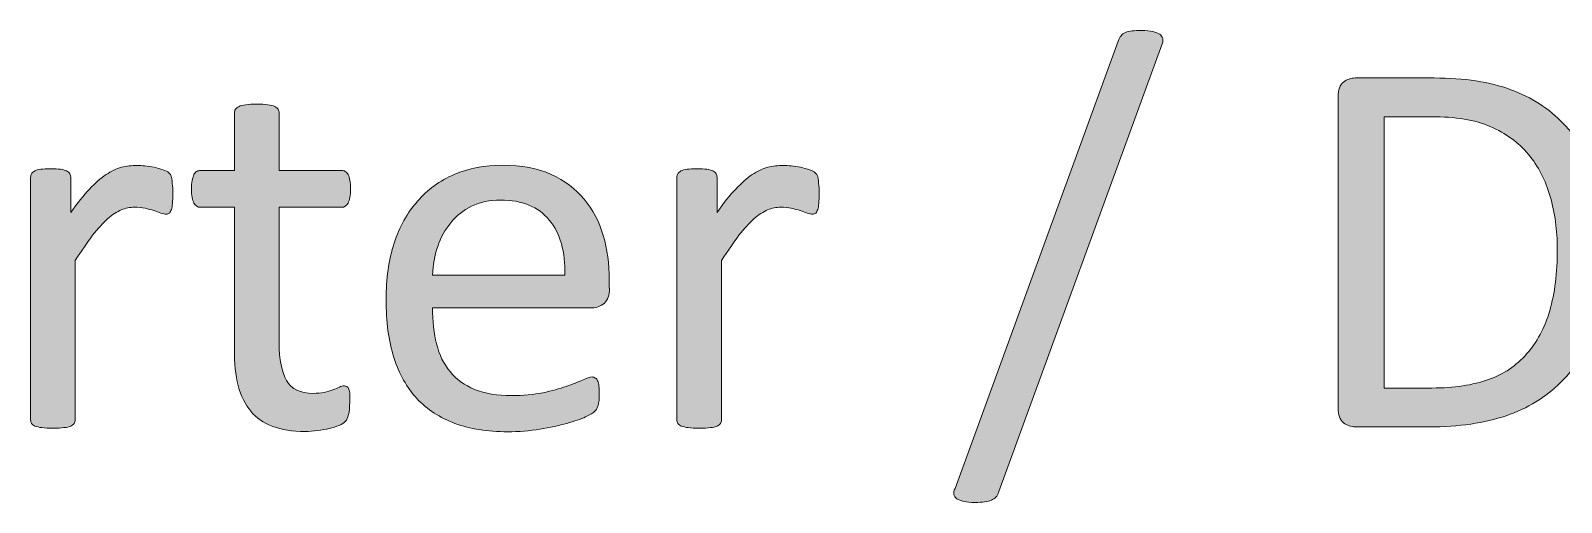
# Model space of a CAD drawing. Header units: inches. Extents: x 247 to 2765, y -1897 to -1110.
# Drawn here: x 878.45 to 889.39, y -1473.53 to -1470.16 of the extents above; entities that cross this region are included whole.
import ezdxf

# ---------------------------------------------------------------- set-up
doc = ezdxf.new("R2010")
doc.units = ezdxf.units.IN
doc.header["$MEASUREMENT"] = 0
doc.layers.add('Layer 1', color=7, linetype='Continuous')

# ---------------------------------------------------------------- blocks, each defined once
blk = doc.blocks.new('block 140')
at = {"layer": 'Layer 1', "true_color": 0x010101}
h = blk.add_hatch(color=18, dxfattribs=at)
h.dxf.hatch_style = 2
edge = h.paths.add_edge_path()
edge.add_spline(control_points=[(885.373, -1473.456), (885.368, -1473.473), (885.361, -1473.486), (885.353, -1473.495), (885.344, -1473.504), (885.332, -1473.512), (885.321, -1473.517), (885.308, -1473.524), (885.292, -1473.526), (885.272, -1473.529), (885.253, -1473.532), (885.232, -1473.533), (885.205, -1473.533), (885.173, -1473.533), (885.146, -1473.53), (885.124, -1473.526), (885.102, -1473.521), (885.087, -1473.515), (885.074, -1473.507), (885.063, -1473.499), (885.056, -1473.487), (885.053, -1473.476), (885.05, -1473.464), (885.053, -1473.449), (885.061, -1473.433), (885.061, -1473.433), (886.227, -1470.235), (886.227, -1470.235), (886.232, -1470.218), (886.239, -1470.205), (886.248, -1470.196), (886.255, -1470.187), (886.266, -1470.178), (886.279, -1470.173), (886.291, -1470.167), (886.306, -1470.164), (886.326, -1470.162), (886.346, -1470.16), (886.368, -1470.159), (886.395, -1470.159), (886.428, -1470.159), (886.454, -1470.161), (886.475, -1470.166), (886.496, -1470.172), (886.511, -1470.177), (886.524, -1470.186), (886.534, -1470.193), (886.543, -1470.203), (886.545, -1470.217), (886.548, -1470.229), (886.546, -1470.244), (886.539, -1470.261), (886.539, -1470.261), (885.373, -1473.456), (885.373, -1473.456)], knot_values=[0, 0, 0, 0, 1, 1, 1, 2, 2, 2, 3, 3, 3, 4, 4, 4, 5, 5, 5, 6, 6, 6, 7, 7, 7, 8, 8, 8, 9, 9, 9, 10, 10, 10, 11, 11, 11, 12, 12, 12, 13, 13, 13, 14, 14, 14, 15, 15, 15, 16, 16, 16, 17, 17, 17, 18, 18, 18, 18], degree=3, periodic=1)
h = blk.add_hatch(color=18, dxfattribs=at)
h.dxf.hatch_style = 2
edge = h.paths.add_edge_path()
edge.add_spline(control_points=[(889.714, -1471.708), (889.714, -1471.924), (889.687, -1472.112), (889.632, -1472.274), (889.577, -1472.436), (889.496, -1472.569), (889.389, -1472.675), (889.283, -1472.781), (889.153, -1472.86), (889, -1472.913), (888.845, -1472.965), (888.663, -1472.993), (888.449, -1472.993), (888.449, -1472.993), (887.92, -1472.993), (887.92, -1472.993), (887.891, -1472.993), (887.863, -1472.983), (887.838, -1472.963), (887.811, -1472.942), (887.798, -1472.909), (887.798, -1472.857), (887.798, -1472.857), (887.798, -1470.633), (887.798, -1470.633), (887.798, -1470.583), (887.811, -1470.548), (887.838, -1470.528), (887.863, -1470.508), (887.891, -1470.498), (887.92, -1470.498), (887.92, -1470.498), (888.486, -1470.498), (888.486, -1470.498), (888.7, -1470.498), (888.884, -1470.526), (889.033, -1470.582), (889.182, -1470.637), (889.307, -1470.718), (889.408, -1470.823), (889.509, -1470.928), (889.585, -1471.054), (889.637, -1471.204), (889.689, -1471.352), (889.714, -1471.521), (889.714, -1471.708)], knot_values=[0, 0, 0, 0, 1, 1, 1, 2, 2, 2, 3, 3, 3, 4, 4, 4, 5, 5, 5, 6, 6, 6, 7, 7, 7, 8, 8, 8, 9, 9, 9, 10, 10, 10, 11, 11, 11, 12, 12, 12, 13, 13, 13, 14, 14, 14, 15, 15, 15, 15], degree=3, periodic=1)
edge = h.paths.add_edge_path()
edge.add_spline(control_points=[(889.365, -1471.722), (889.365, -1471.587), (889.349, -1471.461), (889.314, -1471.345), (889.281, -1471.23), (889.23, -1471.129), (889.158, -1471.044), (889.087, -1470.959), (888.997, -1470.893), (888.886, -1470.846), (888.777, -1470.797), (888.637, -1470.775), (888.465, -1470.775), (888.465, -1470.775), (888.128, -1470.775), (888.128, -1470.775), (888.128, -1470.775), (888.128, -1472.715), (888.128, -1472.715), (888.128, -1472.715), (888.469, -1472.715), (888.469, -1472.715), (888.628, -1472.715), (888.762, -1472.694), (888.873, -1472.655), (888.982, -1472.616), (889.073, -1472.555), (889.146, -1472.471), (889.219, -1472.39), (889.274, -1472.287), (889.311, -1472.162), (889.347, -1472.038), (889.365, -1471.892), (889.365, -1471.722)], knot_values=[0, 0, 0, 0, 1, 1, 1, 2, 2, 2, 3, 3, 3, 4, 4, 4, 5, 5, 5, 6, 6, 6, 7, 7, 7, 8, 8, 8, 9, 9, 9, 10, 10, 10, 11, 11, 11, 11], degree=3, periodic=1)
h = blk.add_hatch(color=18, dxfattribs=at)
h.dxf.hatch_style = 2
edge = h.paths.add_edge_path()
edge.add_spline(control_points=[(880.735, -1472.816), (880.735, -1472.853), (880.732, -1472.882), (880.727, -1472.905), (880.722, -1472.927), (880.715, -1472.942), (880.705, -1472.953), (880.695, -1472.964), (880.679, -1472.973), (880.659, -1472.982), (880.638, -1472.991), (880.614, -1472.998), (880.589, -1473.004), (880.562, -1473.011), (880.535, -1473.015), (880.505, -1473.019), (880.475, -1473.024), (880.446, -1473.026), (880.416, -1473.026), (880.326, -1473.026), (880.249, -1473.014), (880.186, -1472.989), (880.12, -1472.966), (880.068, -1472.929), (880.028, -1472.881), (879.988, -1472.833), (879.957, -1472.772), (879.938, -1472.697), (879.919, -1472.623), (879.911, -1472.537), (879.911, -1472.437), (879.911, -1472.437), (879.911, -1471.423), (879.911, -1471.423), (879.911, -1471.423), (879.668, -1471.423), (879.668, -1471.423), (879.648, -1471.423), (879.633, -1471.413), (879.622, -1471.393), (879.61, -1471.371), (879.604, -1471.339), (879.604, -1471.292), (879.604, -1471.268), (879.605, -1471.248), (879.61, -1471.231), (879.613, -1471.214), (879.617, -1471.2), (879.622, -1471.189), (879.627, -1471.179), (879.633, -1471.171), (879.643, -1471.166), (879.651, -1471.162), (879.66, -1471.159), (879.67, -1471.159), (879.67, -1471.159), (879.911, -1471.159), (879.911, -1471.159), (879.911, -1471.159), (879.911, -1470.747), (879.911, -1470.747), (879.911, -1470.738), (879.914, -1470.73), (879.918, -1470.722), (879.924, -1470.715), (879.931, -1470.707), (879.944, -1470.702), (879.955, -1470.695), (879.971, -1470.692), (879.993, -1470.69), (880.014, -1470.687), (880.039, -1470.685), (880.07, -1470.685), (880.104, -1470.685), (880.129, -1470.687), (880.151, -1470.69), (880.172, -1470.692), (880.188, -1470.696), (880.199, -1470.702), (880.21, -1470.707), (880.219, -1470.714), (880.224, -1470.722), (880.228, -1470.731), (880.231, -1470.738), (880.231, -1470.747), (880.231, -1470.747), (880.231, -1471.159), (880.231, -1471.159), (880.231, -1471.159), (880.676, -1471.159), (880.676, -1471.159), (880.686, -1471.159), (880.697, -1471.162), (880.703, -1471.166), (880.711, -1471.172), (880.717, -1471.179), (880.725, -1471.189), (880.731, -1471.2), (880.733, -1471.214), (880.736, -1471.231), (880.74, -1471.248), (880.741, -1471.267), (880.741, -1471.292), (880.741, -1471.339), (880.734, -1471.372), (880.724, -1471.393), (880.713, -1471.413), (880.697, -1471.423), (880.676, -1471.423), (880.676, -1471.423), (880.231, -1471.423), (880.231, -1471.423), (880.231, -1471.423), (880.231, -1472.391), (880.231, -1472.391), (880.231, -1472.51), (880.249, -1472.601), (880.284, -1472.662), (880.319, -1472.723), (880.382, -1472.753), (880.474, -1472.753), (880.503, -1472.753), (880.529, -1472.75), (880.553, -1472.746), (880.576, -1472.739), (880.597, -1472.734), (880.615, -1472.727), (880.633, -1472.72), (880.649, -1472.715), (880.661, -1472.708), (880.673, -1472.702), (880.685, -1472.7), (880.697, -1472.7), (880.703, -1472.7), (880.709, -1472.702), (880.715, -1472.705), (880.722, -1472.708), (880.726, -1472.714), (880.728, -1472.723), (880.732, -1472.732), (880.735, -1472.746), (880.737, -1472.76), (880.734, -1472.774), (880.735, -1472.793), (880.735, -1472.816)], knot_values=[0, 0, 0, 0, 1, 1, 1, 2, 2, 2, 3, 3, 3, 4, 4, 4, 5, 5, 5, 6, 6, 6, 7, 7, 7, 8, 8, 8, 9, 9, 9, 10, 10, 10, 11, 11, 11, 12, 12, 12, 13, 13, 13, 14, 14, 14, 15, 15, 15, 16, 16, 16, 17, 17, 17, 18, 18, 18, 19, 19, 19, 20, 20, 20, 21, 21, 21, 22, 22, 22, 23, 23, 23, 24, 24, 24, 25, 25, 25, 26, 26, 26, 27, 27, 27, 28, 28, 28, 29, 29, 29, 30, 30, 30, 31, 31, 31, 32, 32, 32, 33, 33, 33, 34, 34, 34, 35, 35, 35, 36, 36, 36, 37, 37, 37, 38, 38, 38, 39, 39, 39, 40, 40, 40, 41, 41, 41, 42, 42, 42, 43, 43, 43, 44, 44, 44, 45, 45, 45, 46, 46, 46, 47, 47, 47, 48, 48, 48, 48], degree=3, periodic=1)
h = blk.add_hatch(color=18, dxfattribs=at)
h.dxf.hatch_style = 2
edge = h.paths.add_edge_path()
edge.add_spline(control_points=[(879.471, -1471.323), (879.471, -1471.351), (879.47, -1471.374), (879.469, -1471.394), (879.467, -1471.413), (879.464, -1471.428), (879.461, -1471.439), (879.457, -1471.45), (879.452, -1471.459), (879.447, -1471.464), (879.441, -1471.47), (879.433, -1471.472), (879.423, -1471.472), (879.413, -1471.472), (879.401, -1471.469), (879.386, -1471.464), (879.371, -1471.457), (879.355, -1471.453), (879.335, -1471.445), (879.316, -1471.44), (879.296, -1471.436), (879.273, -1471.429), (879.25, -1471.424), (879.224, -1471.422), (879.197, -1471.422), (879.165, -1471.422), (879.133, -1471.429), (879.103, -1471.441), (879.072, -1471.454), (879.038, -1471.476), (879.005, -1471.505), (878.971, -1471.535), (878.936, -1471.574), (878.898, -1471.623), (878.861, -1471.673), (878.819, -1471.733), (878.774, -1471.803), (878.774, -1471.803), (878.774, -1472.943), (878.774, -1472.943), (878.774, -1472.953), (878.771, -1472.962), (878.766, -1472.968), (878.76, -1472.976), (878.753, -1472.982), (878.742, -1472.987), (878.73, -1472.993), (878.714, -1472.996), (878.693, -1472.998), (878.672, -1473.001), (878.646, -1473.002), (878.614, -1473.002), (878.582, -1473.002), (878.557, -1473.001), (878.535, -1472.998), (878.515, -1472.996), (878.499, -1472.992), (878.486, -1472.987), (878.474, -1472.982), (878.465, -1472.976), (878.461, -1472.968), (878.457, -1472.961), (878.455, -1472.953), (878.455, -1472.943), (878.455, -1472.943), (878.455, -1471.208), (878.455, -1471.208), (878.455, -1471.199), (878.456, -1471.189), (878.46, -1471.183), (878.465, -1471.176), (878.472, -1471.17), (878.484, -1471.163), (878.494, -1471.157), (878.509, -1471.154), (878.528, -1471.151), (878.546, -1471.149), (878.568, -1471.148), (878.599, -1471.148), (878.626, -1471.148), (878.65, -1471.149), (878.668, -1471.151), (878.688, -1471.154), (878.702, -1471.159), (878.712, -1471.163), (878.722, -1471.17), (878.73, -1471.175), (878.734, -1471.183), (878.738, -1471.19), (878.741, -1471.199), (878.741, -1471.208), (878.741, -1471.208), (878.741, -1471.461), (878.741, -1471.461), (878.789, -1471.393), (878.834, -1471.336), (878.875, -1471.292), (878.916, -1471.249), (878.956, -1471.214), (878.994, -1471.189), (879.031, -1471.164), (879.068, -1471.147), (879.104, -1471.137), (879.141, -1471.129), (879.178, -1471.123), (879.215, -1471.123), (879.232, -1471.123), (879.251, -1471.125), (879.272, -1471.127), (879.294, -1471.129), (879.315, -1471.132), (879.338, -1471.136), (879.361, -1471.143), (879.382, -1471.147), (879.401, -1471.155), (879.421, -1471.161), (879.433, -1471.167), (879.441, -1471.174), (879.448, -1471.18), (879.453, -1471.187), (879.456, -1471.192), (879.459, -1471.199), (879.461, -1471.206), (879.463, -1471.215), (879.465, -1471.222), (879.466, -1471.237), (879.467, -1471.253), (879.47, -1471.269), (879.471, -1471.293), (879.471, -1471.323)], knot_values=[0, 0, 0, 0, 1, 1, 1, 2, 2, 2, 3, 3, 3, 4, 4, 4, 5, 5, 5, 6, 6, 6, 7, 7, 7, 8, 8, 8, 9, 9, 9, 10, 10, 10, 11, 11, 11, 12, 12, 12, 13, 13, 13, 14, 14, 14, 15, 15, 15, 16, 16, 16, 17, 17, 17, 18, 18, 18, 19, 19, 19, 20, 20, 20, 21, 21, 21, 22, 22, 22, 23, 23, 23, 24, 24, 24, 25, 25, 25, 26, 26, 26, 27, 27, 27, 28, 28, 28, 29, 29, 29, 30, 30, 30, 31, 31, 31, 32, 32, 32, 33, 33, 33, 34, 34, 34, 35, 35, 35, 36, 36, 36, 37, 37, 37, 38, 38, 38, 39, 39, 39, 40, 40, 40, 41, 41, 41, 42, 42, 42, 43, 43, 43, 43], degree=3, periodic=1)
h = blk.add_hatch(color=18, dxfattribs=at)
h.dxf.hatch_style = 2
edge = h.paths.add_edge_path()
edge.add_spline(control_points=[(882.592, -1472.001), (882.592, -1472.052), (882.58, -1472.087), (882.555, -1472.108), (882.53, -1472.13), (882.501, -1472.141), (882.469, -1472.141), (882.469, -1472.141), (881.327, -1472.141), (881.327, -1472.141), (881.327, -1472.236), (881.336, -1472.324), (881.356, -1472.4), (881.375, -1472.478), (881.407, -1472.543), (881.453, -1472.598), (881.497, -1472.654), (881.557, -1472.695), (881.628, -1472.725), (881.701, -1472.755), (881.79, -1472.769), (881.894, -1472.769), (881.976, -1472.769), (882.05, -1472.762), (882.115, -1472.749), (882.18, -1472.735), (882.235, -1472.72), (882.282, -1472.703), (882.329, -1472.687), (882.368, -1472.672), (882.399, -1472.658), (882.429, -1472.645), (882.452, -1472.636), (882.467, -1472.636), (882.475, -1472.636), (882.484, -1472.639), (882.49, -1472.644), (882.498, -1472.648), (882.503, -1472.655), (882.507, -1472.664), (882.512, -1472.673), (882.514, -1472.686), (882.516, -1472.702), (882.518, -1472.718), (882.519, -1472.737), (882.519, -1472.76), (882.519, -1472.777), (882.518, -1472.791), (882.517, -1472.804), (882.516, -1472.816), (882.513, -1472.826), (882.51, -1472.837), (882.509, -1472.846), (882.505, -1472.855), (882.502, -1472.862), (882.498, -1472.87), (882.492, -1472.878), (882.485, -1472.884), (882.477, -1472.892), (882.457, -1472.905), (882.421, -1472.921), (882.386, -1472.937), (882.341, -1472.953), (882.286, -1472.968), (882.231, -1472.983), (882.167, -1472.997), (882.094, -1473.009), (882.022, -1473.021), (881.944, -1473.028), (881.862, -1473.028), (881.721, -1473.028), (881.595, -1473.007), (881.487, -1472.968), (881.38, -1472.928), (881.29, -1472.869), (881.216, -1472.791), (881.143, -1472.711), (881.088, -1472.614), (881.051, -1472.496), (881.013, -1472.378), (880.995, -1472.239), (880.995, -1472.083), (880.995, -1471.934), (881.014, -1471.8), (881.053, -1471.68), (881.09, -1471.562), (881.147, -1471.461), (881.22, -1471.379), (881.292, -1471.296), (881.379, -1471.233), (881.482, -1471.188), (881.585, -1471.144), (881.7, -1471.122), (881.827, -1471.122), (881.964, -1471.122), (882.08, -1471.144), (882.175, -1471.188), (882.271, -1471.233), (882.349, -1471.291), (882.41, -1471.365), (882.472, -1471.439), (882.519, -1471.525), (882.547, -1471.624), (882.576, -1471.723), (882.59, -1471.83), (882.59, -1471.942), (882.59, -1471.942), (882.59, -1472), (882.59, -1472), (882.59, -1472), (882.592, -1472.001), (882.592, -1472.001), (882.592, -1472.001), (882.592, -1472.001), (882.592, -1472.001)], knot_values=[0, 0, 0, 0, 1, 1, 1, 2, 2, 2, 3, 3, 3, 4, 4, 4, 5, 5, 5, 6, 6, 6, 7, 7, 7, 8, 8, 8, 9, 9, 9, 10, 10, 10, 11, 11, 11, 12, 12, 12, 13, 13, 13, 14, 14, 14, 15, 15, 15, 16, 16, 16, 17, 17, 17, 18, 18, 18, 19, 19, 19, 20, 20, 20, 21, 21, 21, 22, 22, 22, 23, 23, 23, 24, 24, 24, 25, 25, 25, 26, 26, 26, 27, 27, 27, 28, 28, 28, 29, 29, 29, 30, 30, 30, 31, 31, 31, 32, 32, 32, 33, 33, 33, 34, 34, 34, 35, 35, 35, 36, 36, 36, 37, 37, 37, 38, 38, 38, 38], degree=3, periodic=1)
edge = h.paths.add_edge_path()
edge.add_spline(control_points=[(882.273, -1471.907), (882.277, -1471.739), (882.239, -1471.608), (882.161, -1471.514), (882.083, -1471.419), (881.967, -1471.371), (881.814, -1471.371), (881.734, -1471.371), (881.666, -1471.386), (881.606, -1471.415), (881.546, -1471.445), (881.497, -1471.484), (881.457, -1471.533), (881.417, -1471.583), (881.385, -1471.64), (881.364, -1471.703), (881.342, -1471.768), (881.329, -1471.836), (881.327, -1471.907), (881.327, -1471.907), (882.273, -1471.907), (882.273, -1471.907)], knot_values=[0, 0, 0, 0, 1, 1, 1, 2, 2, 2, 3, 3, 3, 4, 4, 4, 5, 5, 5, 6, 6, 6, 7, 7, 7, 7], degree=3, periodic=1)
h = blk.add_hatch(color=18, dxfattribs=at)
h.dxf.hatch_style = 2
edge = h.paths.add_edge_path()
edge.add_spline(control_points=[(884.09, -1471.323), (884.09, -1471.351), (884.089, -1471.374), (884.087, -1471.394), (884.086, -1471.413), (884.083, -1471.428), (884.08, -1471.439), (884.076, -1471.45), (884.072, -1471.459), (884.066, -1471.464), (884.059, -1471.47), (884.052, -1471.472), (884.042, -1471.472), (884.032, -1471.472), (884.02, -1471.469), (884.004, -1471.464), (883.99, -1471.457), (883.973, -1471.453), (883.954, -1471.445), (883.935, -1471.44), (883.915, -1471.436), (883.891, -1471.429), (883.868, -1471.424), (883.843, -1471.422), (883.816, -1471.422), (883.784, -1471.422), (883.752, -1471.429), (883.722, -1471.441), (883.691, -1471.454), (883.658, -1471.476), (883.624, -1471.505), (883.59, -1471.535), (883.555, -1471.574), (883.517, -1471.623), (883.48, -1471.673), (883.438, -1471.733), (883.393, -1471.803), (883.393, -1471.803), (883.393, -1472.943), (883.393, -1472.943), (883.393, -1472.953), (883.389, -1472.962), (883.386, -1472.968), (883.379, -1472.976), (883.372, -1472.982), (883.361, -1472.987), (883.35, -1472.993), (883.333, -1472.996), (883.313, -1472.998), (883.291, -1473.001), (883.265, -1473.002), (883.232, -1473.002), (883.201, -1473.002), (883.176, -1473.001), (883.155, -1472.998), (883.133, -1472.996), (883.119, -1472.992), (883.105, -1472.987), (883.093, -1472.982), (883.084, -1472.976), (883.081, -1472.968), (883.076, -1472.961), (883.073, -1472.953), (883.073, -1472.943), (883.073, -1472.943), (883.073, -1471.208), (883.073, -1471.208), (883.073, -1471.199), (883.075, -1471.189), (883.08, -1471.183), (883.084, -1471.176), (883.091, -1471.17), (883.102, -1471.163), (883.113, -1471.157), (883.128, -1471.154), (883.146, -1471.151), (883.165, -1471.149), (883.188, -1471.148), (883.217, -1471.148), (883.245, -1471.148), (883.269, -1471.149), (883.287, -1471.151), (883.306, -1471.154), (883.321, -1471.159), (883.331, -1471.163), (883.341, -1471.17), (883.349, -1471.175), (883.353, -1471.183), (883.357, -1471.19), (883.36, -1471.199), (883.36, -1471.208), (883.36, -1471.208), (883.36, -1471.461), (883.36, -1471.461), (883.407, -1471.393), (883.452, -1471.336), (883.494, -1471.292), (883.535, -1471.249), (883.575, -1471.214), (883.612, -1471.189), (883.65, -1471.164), (883.686, -1471.147), (883.723, -1471.137), (883.76, -1471.129), (883.796, -1471.123), (883.834, -1471.123), (883.851, -1471.123), (883.87, -1471.125), (883.891, -1471.127), (883.912, -1471.129), (883.934, -1471.132), (883.957, -1471.136), (883.98, -1471.143), (884.001, -1471.147), (884.021, -1471.155), (884.04, -1471.161), (884.053, -1471.167), (884.06, -1471.174), (884.067, -1471.18), (884.072, -1471.187), (884.075, -1471.192), (884.079, -1471.199), (884.081, -1471.206), (884.082, -1471.215), (884.084, -1471.222), (884.085, -1471.237), (884.086, -1471.253), (884.089, -1471.269), (884.09, -1471.293), (884.09, -1471.323)], knot_values=[0, 0, 0, 0, 1, 1, 1, 2, 2, 2, 3, 3, 3, 4, 4, 4, 5, 5, 5, 6, 6, 6, 7, 7, 7, 8, 8, 8, 9, 9, 9, 10, 10, 10, 11, 11, 11, 12, 12, 12, 13, 13, 13, 14, 14, 14, 15, 15, 15, 16, 16, 16, 17, 17, 17, 18, 18, 18, 19, 19, 19, 20, 20, 20, 21, 21, 21, 22, 22, 22, 23, 23, 23, 24, 24, 24, 25, 25, 25, 26, 26, 26, 27, 27, 27, 28, 28, 28, 29, 29, 29, 30, 30, 30, 31, 31, 31, 32, 32, 32, 33, 33, 33, 34, 34, 34, 35, 35, 35, 36, 36, 36, 37, 37, 37, 38, 38, 38, 39, 39, 39, 40, 40, 40, 41, 41, 41, 42, 42, 42, 43, 43, 43, 43], degree=3, periodic=1)
at = {"layer": 'Layer 1', "lineweight": 0}
for points, knots in [([(885.373, -1473.456), (885.368, -1473.473), (885.361, -1473.486), (885.353, -1473.495), (885.344, -1473.504), (885.332, -1473.512), (885.321, -1473.517), (885.308, -1473.524), (885.292, -1473.526), (885.272, -1473.529), (885.253, -1473.532), (885.232, -1473.533), (885.205, -1473.533), (885.173, -1473.533), (885.146, -1473.53), (885.124, -1473.526), (885.102, -1473.521), (885.087, -1473.515), (885.074, -1473.507), (885.063, -1473.499), (885.056, -1473.487), (885.053, -1473.476), (885.05, -1473.464), (885.053, -1473.449), (885.061, -1473.433), (885.061, -1473.433), (886.227, -1470.235), (886.227, -1470.235), (886.232, -1470.218), (886.239, -1470.205), (886.248, -1470.196), (886.255, -1470.187), (886.266, -1470.178), (886.279, -1470.173), (886.291, -1470.167), (886.306, -1470.164), (886.326, -1470.162), (886.346, -1470.16), (886.368, -1470.159), (886.395, -1470.159), (886.428, -1470.159), (886.454, -1470.161), (886.475, -1470.166), (886.496, -1470.172), (886.511, -1470.177), (886.524, -1470.186), (886.534, -1470.193), (886.543, -1470.203), (886.545, -1470.217), (886.548, -1470.229), (886.546, -1470.244), (886.539, -1470.261), (886.539, -1470.261), (885.373, -1473.456), (885.373, -1473.456)], [0, 0, 0, 0, 1, 1, 1, 2, 2, 2, 3, 3, 3, 4, 4, 4, 5, 5, 5, 6, 6, 6, 7, 7, 7, 8, 8, 8, 9, 9, 9, 10, 10, 10, 11, 11, 11, 12, 12, 12, 13, 13, 13, 14, 14, 14, 15, 15, 15, 16, 16, 16, 17, 17, 17, 18, 18, 18, 18]), ([(889.714, -1471.708), (889.714, -1471.924), (889.687, -1472.112), (889.632, -1472.274), (889.577, -1472.436), (889.496, -1472.569), (889.389, -1472.675), (889.283, -1472.781), (889.153, -1472.86), (889, -1472.913), (888.845, -1472.965), (888.663, -1472.993), (888.449, -1472.993), (888.449, -1472.993), (887.92, -1472.993), (887.92, -1472.993), (887.891, -1472.993), (887.863, -1472.983), (887.838, -1472.963), (887.811, -1472.942), (887.798, -1472.909), (887.798, -1472.857), (887.798, -1472.857), (887.798, -1470.633), (887.798, -1470.633), (887.798, -1470.583), (887.811, -1470.548), (887.838, -1470.528), (887.863, -1470.508), (887.891, -1470.498), (887.92, -1470.498), (887.92, -1470.498), (888.486, -1470.498), (888.486, -1470.498), (888.7, -1470.498), (888.884, -1470.526), (889.033, -1470.582), (889.182, -1470.637), (889.307, -1470.718), (889.408, -1470.823), (889.509, -1470.928), (889.585, -1471.054), (889.637, -1471.204), (889.689, -1471.352), (889.714, -1471.521), (889.714, -1471.708)], [0, 0, 0, 0, 1, 1, 1, 2, 2, 2, 3, 3, 3, 4, 4, 4, 5, 5, 5, 6, 6, 6, 7, 7, 7, 8, 8, 8, 9, 9, 9, 10, 10, 10, 11, 11, 11, 12, 12, 12, 13, 13, 13, 14, 14, 14, 15, 15, 15, 15]), ([(880.735, -1472.816), (880.735, -1472.853), (880.732, -1472.882), (880.727, -1472.905), (880.722, -1472.927), (880.715, -1472.942), (880.705, -1472.953), (880.695, -1472.964), (880.679, -1472.973), (880.659, -1472.982), (880.638, -1472.991), (880.614, -1472.998), (880.589, -1473.004), (880.562, -1473.011), (880.535, -1473.015), (880.505, -1473.019), (880.475, -1473.024), (880.446, -1473.026), (880.416, -1473.026), (880.326, -1473.026), (880.249, -1473.014), (880.186, -1472.989), (880.12, -1472.966), (880.068, -1472.929), (880.028, -1472.881), (879.988, -1472.833), (879.957, -1472.772), (879.938, -1472.697), (879.919, -1472.623), (879.911, -1472.537), (879.911, -1472.437), (879.911, -1472.437), (879.911, -1471.423), (879.911, -1471.423), (879.911, -1471.423), (879.668, -1471.423), (879.668, -1471.423), (879.648, -1471.423), (879.633, -1471.413), (879.622, -1471.393), (879.61, -1471.371), (879.604, -1471.339), (879.604, -1471.292), (879.604, -1471.268), (879.605, -1471.248), (879.61, -1471.231), (879.613, -1471.214), (879.617, -1471.2), (879.622, -1471.189), (879.627, -1471.179), (879.633, -1471.171), (879.643, -1471.166), (879.651, -1471.162), (879.66, -1471.159), (879.67, -1471.159), (879.67, -1471.159), (879.911, -1471.159), (879.911, -1471.159), (879.911, -1471.159), (879.911, -1470.747), (879.911, -1470.747), (879.911, -1470.738), (879.914, -1470.73), (879.918, -1470.722), (879.924, -1470.715), (879.931, -1470.707), (879.944, -1470.702), (879.955, -1470.695), (879.971, -1470.692), (879.993, -1470.69), (880.014, -1470.687), (880.039, -1470.685), (880.07, -1470.685), (880.104, -1470.685), (880.129, -1470.687), (880.151, -1470.69), (880.172, -1470.692), (880.188, -1470.696), (880.199, -1470.702), (880.21, -1470.707), (880.219, -1470.714), (880.224, -1470.722), (880.228, -1470.731), (880.231, -1470.738), (880.231, -1470.747), (880.231, -1470.747), (880.231, -1471.159), (880.231, -1471.159), (880.231, -1471.159), (880.676, -1471.159), (880.676, -1471.159), (880.686, -1471.159), (880.697, -1471.162), (880.703, -1471.166), (880.711, -1471.172), (880.717, -1471.179), (880.725, -1471.189), (880.731, -1471.2), (880.733, -1471.214), (880.736, -1471.231), (880.74, -1471.248), (880.741, -1471.267), (880.741, -1471.292), (880.741, -1471.339), (880.734, -1471.372), (880.724, -1471.393), (880.713, -1471.413), (880.697, -1471.423), (880.676, -1471.423), (880.676, -1471.423), (880.231, -1471.423), (880.231, -1471.423), (880.231, -1471.423), (880.231, -1472.391), (880.231, -1472.391), (880.231, -1472.51), (880.249, -1472.601), (880.284, -1472.662), (880.319, -1472.723), (880.382, -1472.753), (880.474, -1472.753), (880.503, -1472.753), (880.529, -1472.75), (880.553, -1472.746), (880.576, -1472.739), (880.597, -1472.734), (880.615, -1472.727), (880.633, -1472.72), (880.649, -1472.715), (880.661, -1472.708), (880.673, -1472.702), (880.685, -1472.7), (880.697, -1472.7), (880.703, -1472.7), (880.709, -1472.702), (880.715, -1472.705), (880.722, -1472.708), (880.726, -1472.714), (880.728, -1472.723), (880.732, -1472.732), (880.735, -1472.746), (880.737, -1472.76), (880.734, -1472.774), (880.735, -1472.793), (880.735, -1472.816)], [0, 0, 0, 0, 1, 1, 1, 2, 2, 2, 3, 3, 3, 4, 4, 4, 5, 5, 5, 6, 6, 6, 7, 7, 7, 8, 8, 8, 9, 9, 9, 10, 10, 10, 11, 11, 11, 12, 12, 12, 13, 13, 13, 14, 14, 14, 15, 15, 15, 16, 16, 16, 17, 17, 17, 18, 18, 18, 19, 19, 19, 20, 20, 20, 21, 21, 21, 22, 22, 22, 23, 23, 23, 24, 24, 24, 25, 25, 25, 26, 26, 26, 27, 27, 27, 28, 28, 28, 29, 29, 29, 30, 30, 30, 31, 31, 31, 32, 32, 32, 33, 33, 33, 34, 34, 34, 35, 35, 35, 36, 36, 36, 37, 37, 37, 38, 38, 38, 39, 39, 39, 40, 40, 40, 41, 41, 41, 42, 42, 42, 43, 43, 43, 44, 44, 44, 45, 45, 45, 46, 46, 46, 47, 47, 47, 48, 48, 48, 48]), ([(889.365, -1471.722), (889.365, -1471.587), (889.349, -1471.461), (889.314, -1471.345), (889.281, -1471.23), (889.23, -1471.129), (889.158, -1471.044), (889.087, -1470.959), (888.997, -1470.893), (888.886, -1470.846), (888.777, -1470.797), (888.637, -1470.775), (888.465, -1470.775), (888.465, -1470.775), (888.128, -1470.775), (888.128, -1470.775), (888.128, -1470.775), (888.128, -1472.715), (888.128, -1472.715), (888.128, -1472.715), (888.469, -1472.715), (888.469, -1472.715), (888.628, -1472.715), (888.762, -1472.694), (888.873, -1472.655), (888.982, -1472.616), (889.073, -1472.555), (889.146, -1472.471), (889.219, -1472.39), (889.274, -1472.287), (889.311, -1472.162), (889.347, -1472.038), (889.365, -1471.892), (889.365, -1471.722)], [0, 0, 0, 0, 1, 1, 1, 2, 2, 2, 3, 3, 3, 4, 4, 4, 5, 5, 5, 6, 6, 6, 7, 7, 7, 8, 8, 8, 9, 9, 9, 10, 10, 10, 11, 11, 11, 11]), ([(879.471, -1471.323), (879.471, -1471.351), (879.47, -1471.374), (879.469, -1471.394), (879.467, -1471.413), (879.464, -1471.428), (879.461, -1471.439), (879.457, -1471.45), (879.452, -1471.459), (879.447, -1471.464), (879.441, -1471.47), (879.433, -1471.472), (879.423, -1471.472), (879.413, -1471.472), (879.401, -1471.469), (879.386, -1471.464), (879.371, -1471.457), (879.355, -1471.453), (879.335, -1471.445), (879.316, -1471.44), (879.296, -1471.436), (879.273, -1471.429), (879.25, -1471.424), (879.224, -1471.422), (879.197, -1471.422), (879.165, -1471.422), (879.133, -1471.429), (879.103, -1471.441), (879.072, -1471.454), (879.038, -1471.476), (879.005, -1471.505), (878.971, -1471.535), (878.936, -1471.574), (878.898, -1471.623), (878.861, -1471.673), (878.819, -1471.733), (878.774, -1471.803), (878.774, -1471.803), (878.774, -1472.943), (878.774, -1472.943), (878.774, -1472.953), (878.771, -1472.962), (878.766, -1472.968), (878.76, -1472.976), (878.753, -1472.982), (878.742, -1472.987), (878.73, -1472.993), (878.714, -1472.996), (878.693, -1472.998), (878.672, -1473.001), (878.646, -1473.002), (878.614, -1473.002), (878.582, -1473.002), (878.557, -1473.001), (878.535, -1472.998), (878.515, -1472.996), (878.499, -1472.992), (878.486, -1472.987), (878.474, -1472.982), (878.465, -1472.976), (878.461, -1472.968), (878.457, -1472.961), (878.455, -1472.953), (878.455, -1472.943), (878.455, -1472.943), (878.455, -1471.208), (878.455, -1471.208), (878.455, -1471.199), (878.456, -1471.189), (878.46, -1471.183), (878.465, -1471.176), (878.472, -1471.17), (878.484, -1471.163), (878.494, -1471.157), (878.509, -1471.154), (878.528, -1471.151), (878.546, -1471.149), (878.568, -1471.148), (878.599, -1471.148), (878.626, -1471.148), (878.65, -1471.149), (878.668, -1471.151), (878.688, -1471.154), (878.702, -1471.159), (878.712, -1471.163), (878.722, -1471.17), (878.73, -1471.175), (878.734, -1471.183), (878.738, -1471.19), (878.741, -1471.199), (878.741, -1471.208), (878.741, -1471.208), (878.741, -1471.461), (878.741, -1471.461), (878.789, -1471.393), (878.834, -1471.336), (878.875, -1471.292), (878.916, -1471.249), (878.956, -1471.214), (878.994, -1471.189), (879.031, -1471.164), (879.068, -1471.147), (879.104, -1471.137), (879.141, -1471.129), (879.178, -1471.123), (879.215, -1471.123), (879.232, -1471.123), (879.251, -1471.125), (879.272, -1471.127), (879.294, -1471.129), (879.315, -1471.132), (879.338, -1471.136), (879.361, -1471.143), (879.382, -1471.147), (879.401, -1471.155), (879.421, -1471.161), (879.433, -1471.167), (879.441, -1471.174), (879.448, -1471.18), (879.453, -1471.187), (879.456, -1471.192), (879.459, -1471.199), (879.461, -1471.206), (879.463, -1471.215), (879.465, -1471.222), (879.466, -1471.237), (879.467, -1471.253), (879.47, -1471.269), (879.471, -1471.293), (879.471, -1471.323)], [0, 0, 0, 0, 1, 1, 1, 2, 2, 2, 3, 3, 3, 4, 4, 4, 5, 5, 5, 6, 6, 6, 7, 7, 7, 8, 8, 8, 9, 9, 9, 10, 10, 10, 11, 11, 11, 12, 12, 12, 13, 13, 13, 14, 14, 14, 15, 15, 15, 16, 16, 16, 17, 17, 17, 18, 18, 18, 19, 19, 19, 20, 20, 20, 21, 21, 21, 22, 22, 22, 23, 23, 23, 24, 24, 24, 25, 25, 25, 26, 26, 26, 27, 27, 27, 28, 28, 28, 29, 29, 29, 30, 30, 30, 31, 31, 31, 32, 32, 32, 33, 33, 33, 34, 34, 34, 35, 35, 35, 36, 36, 36, 37, 37, 37, 38, 38, 38, 39, 39, 39, 40, 40, 40, 41, 41, 41, 42, 42, 42, 43, 43, 43, 43]), ([(882.592, -1472.001), (882.592, -1472.052), (882.58, -1472.087), (882.555, -1472.108), (882.53, -1472.13), (882.501, -1472.141), (882.469, -1472.141), (882.469, -1472.141), (881.327, -1472.141), (881.327, -1472.141), (881.327, -1472.236), (881.336, -1472.324), (881.356, -1472.4), (881.375, -1472.478), (881.407, -1472.543), (881.453, -1472.598), (881.497, -1472.654), (881.557, -1472.695), (881.628, -1472.725), (881.701, -1472.755), (881.79, -1472.769), (881.894, -1472.769), (881.976, -1472.769), (882.05, -1472.762), (882.115, -1472.749), (882.18, -1472.735), (882.235, -1472.72), (882.282, -1472.703), (882.329, -1472.687), (882.368, -1472.672), (882.399, -1472.658), (882.429, -1472.645), (882.452, -1472.636), (882.467, -1472.636), (882.475, -1472.636), (882.484, -1472.639), (882.49, -1472.644), (882.498, -1472.648), (882.503, -1472.655), (882.507, -1472.664), (882.512, -1472.673), (882.514, -1472.686), (882.516, -1472.702), (882.518, -1472.718), (882.519, -1472.737), (882.519, -1472.76), (882.519, -1472.777), (882.518, -1472.791), (882.517, -1472.804), (882.516, -1472.816), (882.513, -1472.826), (882.51, -1472.837), (882.509, -1472.846), (882.505, -1472.855), (882.502, -1472.862), (882.498, -1472.87), (882.492, -1472.878), (882.485, -1472.884), (882.477, -1472.892), (882.457, -1472.905), (882.421, -1472.921), (882.386, -1472.937), (882.341, -1472.953), (882.286, -1472.968), (882.231, -1472.983), (882.167, -1472.997), (882.094, -1473.009), (882.022, -1473.021), (881.944, -1473.028), (881.862, -1473.028), (881.721, -1473.028), (881.595, -1473.007), (881.487, -1472.968), (881.38, -1472.928), (881.29, -1472.869), (881.216, -1472.791), (881.143, -1472.711), (881.088, -1472.614), (881.051, -1472.496), (881.013, -1472.378), (880.995, -1472.239), (880.995, -1472.083), (880.995, -1471.934), (881.014, -1471.8), (881.053, -1471.68), (881.09, -1471.562), (881.147, -1471.461), (881.22, -1471.379), (881.292, -1471.296), (881.379, -1471.233), (881.482, -1471.188), (881.585, -1471.144), (881.7, -1471.122), (881.827, -1471.122), (881.964, -1471.122), (882.08, -1471.144), (882.175, -1471.188), (882.271, -1471.233), (882.349, -1471.291), (882.41, -1471.365), (882.472, -1471.439), (882.519, -1471.525), (882.547, -1471.624), (882.576, -1471.723), (882.59, -1471.83), (882.59, -1471.942), (882.59, -1471.942), (882.59, -1472), (882.59, -1472), (882.59, -1472), (882.592, -1472.001), (882.592, -1472.001), (882.592, -1472.001), (882.592, -1472.001), (882.592, -1472.001)], [0, 0, 0, 0, 1, 1, 1, 2, 2, 2, 3, 3, 3, 4, 4, 4, 5, 5, 5, 6, 6, 6, 7, 7, 7, 8, 8, 8, 9, 9, 9, 10, 10, 10, 11, 11, 11, 12, 12, 12, 13, 13, 13, 14, 14, 14, 15, 15, 15, 16, 16, 16, 17, 17, 17, 18, 18, 18, 19, 19, 19, 20, 20, 20, 21, 21, 21, 22, 22, 22, 23, 23, 23, 24, 24, 24, 25, 25, 25, 26, 26, 26, 27, 27, 27, 28, 28, 28, 29, 29, 29, 30, 30, 30, 31, 31, 31, 32, 32, 32, 33, 33, 33, 34, 34, 34, 35, 35, 35, 36, 36, 36, 37, 37, 37, 38, 38, 38, 38]), ([(884.09, -1471.323), (884.09, -1471.351), (884.089, -1471.374), (884.087, -1471.394), (884.086, -1471.413), (884.083, -1471.428), (884.08, -1471.439), (884.076, -1471.45), (884.072, -1471.459), (884.066, -1471.464), (884.059, -1471.47), (884.052, -1471.472), (884.042, -1471.472), (884.032, -1471.472), (884.02, -1471.469), (884.004, -1471.464), (883.99, -1471.457), (883.973, -1471.453), (883.954, -1471.445), (883.935, -1471.44), (883.915, -1471.436), (883.891, -1471.429), (883.868, -1471.424), (883.843, -1471.422), (883.816, -1471.422), (883.784, -1471.422), (883.752, -1471.429), (883.722, -1471.441), (883.691, -1471.454), (883.658, -1471.476), (883.624, -1471.505), (883.59, -1471.535), (883.555, -1471.574), (883.517, -1471.623), (883.48, -1471.673), (883.438, -1471.733), (883.393, -1471.803), (883.393, -1471.803), (883.393, -1472.943), (883.393, -1472.943), (883.393, -1472.953), (883.389, -1472.962), (883.386, -1472.968), (883.379, -1472.976), (883.372, -1472.982), (883.361, -1472.987), (883.35, -1472.993), (883.333, -1472.996), (883.313, -1472.998), (883.291, -1473.001), (883.265, -1473.002), (883.232, -1473.002), (883.201, -1473.002), (883.176, -1473.001), (883.155, -1472.998), (883.133, -1472.996), (883.119, -1472.992), (883.105, -1472.987), (883.093, -1472.982), (883.084, -1472.976), (883.081, -1472.968), (883.076, -1472.961), (883.073, -1472.953), (883.073, -1472.943), (883.073, -1472.943), (883.073, -1471.208), (883.073, -1471.208), (883.073, -1471.199), (883.075, -1471.189), (883.08, -1471.183), (883.084, -1471.176), (883.091, -1471.17), (883.102, -1471.163), (883.113, -1471.157), (883.128, -1471.154), (883.146, -1471.151), (883.165, -1471.149), (883.188, -1471.148), (883.217, -1471.148), (883.245, -1471.148), (883.269, -1471.149), (883.287, -1471.151), (883.306, -1471.154), (883.321, -1471.159), (883.331, -1471.163), (883.341, -1471.17), (883.349, -1471.175), (883.353, -1471.183), (883.357, -1471.19), (883.36, -1471.199), (883.36, -1471.208), (883.36, -1471.208), (883.36, -1471.461), (883.36, -1471.461), (883.407, -1471.393), (883.452, -1471.336), (883.494, -1471.292), (883.535, -1471.249), (883.575, -1471.214), (883.612, -1471.189), (883.65, -1471.164), (883.686, -1471.147), (883.723, -1471.137), (883.76, -1471.129), (883.796, -1471.123), (883.834, -1471.123), (883.851, -1471.123), (883.87, -1471.125), (883.891, -1471.127), (883.912, -1471.129), (883.934, -1471.132), (883.957, -1471.136), (883.98, -1471.143), (884.001, -1471.147), (884.021, -1471.155), (884.04, -1471.161), (884.053, -1471.167), (884.06, -1471.174), (884.067, -1471.18), (884.072, -1471.187), (884.075, -1471.192), (884.079, -1471.199), (884.081, -1471.206), (884.082, -1471.215), (884.084, -1471.222), (884.085, -1471.237), (884.086, -1471.253), (884.089, -1471.269), (884.09, -1471.293), (884.09, -1471.323)], [0, 0, 0, 0, 1, 1, 1, 2, 2, 2, 3, 3, 3, 4, 4, 4, 5, 5, 5, 6, 6, 6, 7, 7, 7, 8, 8, 8, 9, 9, 9, 10, 10, 10, 11, 11, 11, 12, 12, 12, 13, 13, 13, 14, 14, 14, 15, 15, 15, 16, 16, 16, 17, 17, 17, 18, 18, 18, 19, 19, 19, 20, 20, 20, 21, 21, 21, 22, 22, 22, 23, 23, 23, 24, 24, 24, 25, 25, 25, 26, 26, 26, 27, 27, 27, 28, 28, 28, 29, 29, 29, 30, 30, 30, 31, 31, 31, 32, 32, 32, 33, 33, 33, 34, 34, 34, 35, 35, 35, 36, 36, 36, 37, 37, 37, 38, 38, 38, 39, 39, 39, 40, 40, 40, 41, 41, 41, 42, 42, 42, 43, 43, 43, 43]), ([(882.273, -1471.907), (882.277, -1471.739), (882.239, -1471.608), (882.161, -1471.514), (882.083, -1471.419), (881.967, -1471.371), (881.814, -1471.371), (881.734, -1471.371), (881.666, -1471.386), (881.606, -1471.415), (881.546, -1471.445), (881.497, -1471.484), (881.457, -1471.533), (881.417, -1471.583), (881.385, -1471.64), (881.364, -1471.703), (881.342, -1471.768), (881.329, -1471.836), (881.327, -1471.907), (881.327, -1471.907), (882.273, -1471.907), (882.273, -1471.907)], [0, 0, 0, 0, 1, 1, 1, 2, 2, 2, 3, 3, 3, 4, 4, 4, 5, 5, 5, 6, 6, 6, 7, 7, 7, 7])]:
    blk.add_open_spline(points, degree=3, knots=knots, dxfattribs=at)
blk = doc.blocks.new('block 134')
at = {"layer": 'Layer 1'}
blk.add_blockref('block 140', (0, 0), dxfattribs=at)

msp = doc.modelspace()

# ---------------------------------------------------------------- block references
at = {"layer": 'Layer 1'}
msp.add_blockref('block 134', (0, 0), dxfattribs=at)

doc.saveas('drawing.dxf')
